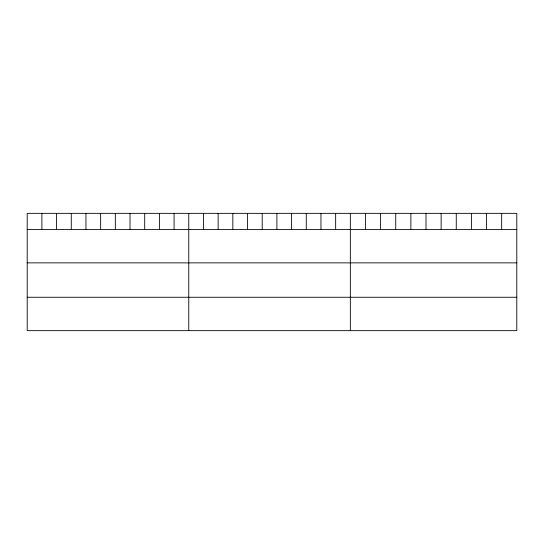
<?xml version="1.0" encoding="UTF-8"?>
<svg xmlns="http://www.w3.org/2000/svg" width="544" height="544" viewBox="0 0 544 544"><rect width="100%" height="100%" fill="white"/><g stroke="black" fill="none" stroke-linecap="round" stroke-linejoin="round"><path stroke-width="0.82" d="M516.8 229.486L516.8 330.65L27.2 330.65L27.2 213.35L516.8 213.35L516.8 229.486L27.2 229.486M27.2 262.868L516.8 262.868M27.2 297.262L516.8 297.262M501.67 213.35L501.67 229.486M486.533 213.35L486.533 229.486M471.403 213.35L471.403 229.486M456.266 213.35L456.266 229.486M441.136 213.35L441.136 229.486M426 213.35L426 229.486M410.87 213.35L410.87 229.486M395.733 213.35L395.733 229.486M380.603 213.35L380.603 229.486M365.466 213.35L365.466 229.486M350.336 213.35L350.336 330.65M335.648 213.35L335.648 229.486M320.96 213.35L320.96 229.486M306.272 213.35L306.272 229.486M291.584 213.35L291.584 229.486M276.896 213.35L276.896 229.486M262.208 213.35L262.208 229.486M247.52 213.35L247.52 229.486M232.832 213.35L232.832 229.486M218.144 213.35L218.144 229.486M203.456 213.35L203.456 229.486M188.768 213.35L188.768 330.65M174.08 213.35L174.08 229.486M159.392 213.35L159.392 229.486M144.704 213.35L144.704 229.486M130.016 213.35L130.016 229.486M115.328 213.35L115.328 229.486M100.64 213.35L100.64 229.486M85.952 213.35L85.952 229.486M71.264 213.35L71.264 229.486M56.576 213.35L56.576 229.486M41.888 213.35L41.888 229.486"/></g></svg>
